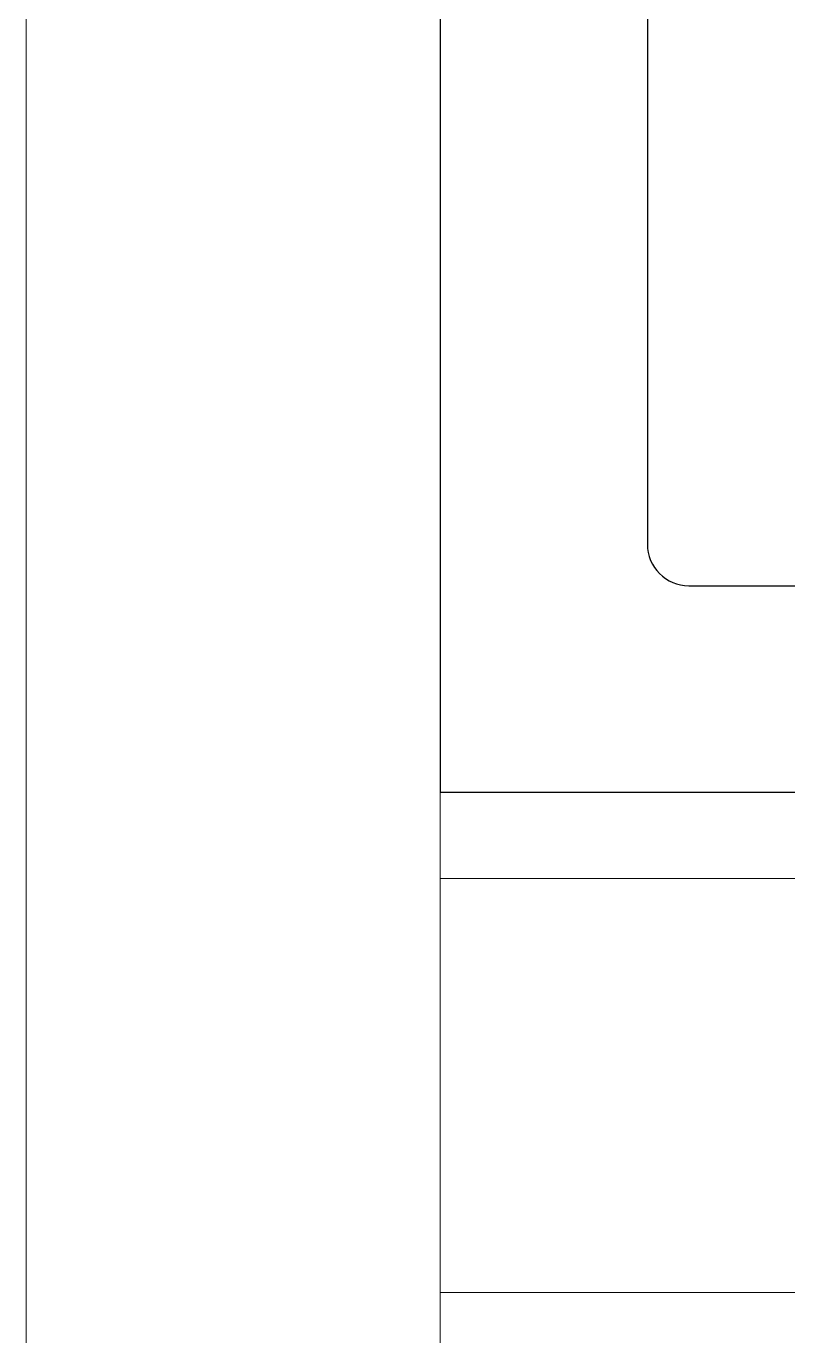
# Model space of a CAD drawing. Header units: millimetres. Extents: x 699029 to 727993, y 4486031 to 4516039.
# Drawn here: x 723979.9 to 724016.6, y 4490878.2 to 4490941.5 of the extents above; entities that cross this region are included whole.
import ezdxf

# ---------------------------------------------------------------- set-up
doc = ezdxf.new("R2010")
doc.units = ezdxf.units.MM
doc.layers.add('DBM_w_sld', color=111, linetype='Continuous', lineweight=20)
doc.layers.add('Deko_Zemin Seramik5', color=155, linetype='Continuous')

msp = doc.modelspace()

# ---------------------------------------------------------------- linework, layer by layer
at = {"layer": 'DBM_w_sld'}
for points in [[(723221.264, 4491106.897), (723221.264, 4490056.897), (723979.851, 4490056.895), (723979.851, 4491106.895), (723261.264, 4491106.895)], [(723999.851, 4490096.895), (723999.851, 4491066.895)], [(723999.851, 4490661.16), (723999.851, 4491066.895)], [(724266.7, 4490900.336), (723999.851, 4490900.336)], [(724276.7, 4490880.336), (723999.851, 4490880.336)]]:
    msp.add_lwpolyline(points, dxfattribs=at)
at = {"layer": 'Deko_Zemin Seramik5'}
msp.add_lwpolyline([(723999.851, 4491061.895), (723999.851, 4490904.508), (724079.85, 4490904.508), (724079.85, 4491086.895)], dxfattribs=at)
msp.add_lwpolyline([(724009.851, 4491061.895), (724009.851, 4490916.483, 0.414145), (724011.851, 4490914.483), (724067.85, 4490914.468, 0.414282), (724069.851, 4490916.468), (724069.851, 4491061.895)], format="xyb", close=True, dxfattribs=at)

doc.saveas('drawing.dxf')
